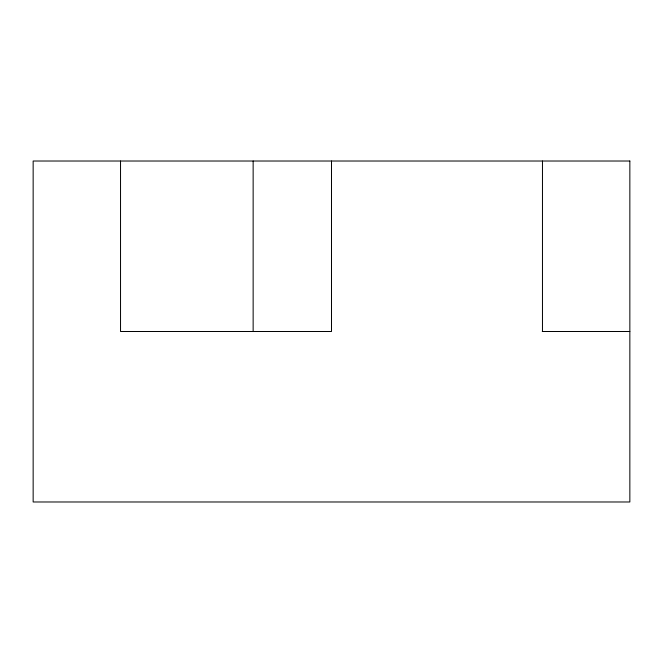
<?xml version="1.0" encoding="UTF-8"?>
<svg xmlns="http://www.w3.org/2000/svg" width="663" height="663" viewBox="0 0 663 663"><rect width="100%" height="100%" fill="white"/><g stroke="black" fill="none" stroke-linecap="round" stroke-linejoin="round"><path stroke-width="0.99" d="M542.268 331.5L629.85 331.5M542.467 161.018L542.467 331.5M331.5 161.018L331.5 331.5L120.533 331.5L120.533 161.018M253.142 161.018L253.142 331.5M629.85 161.018L33.15 161.018L33.15 501.982L629.85 501.982L629.85 161.018"/></g></svg>
